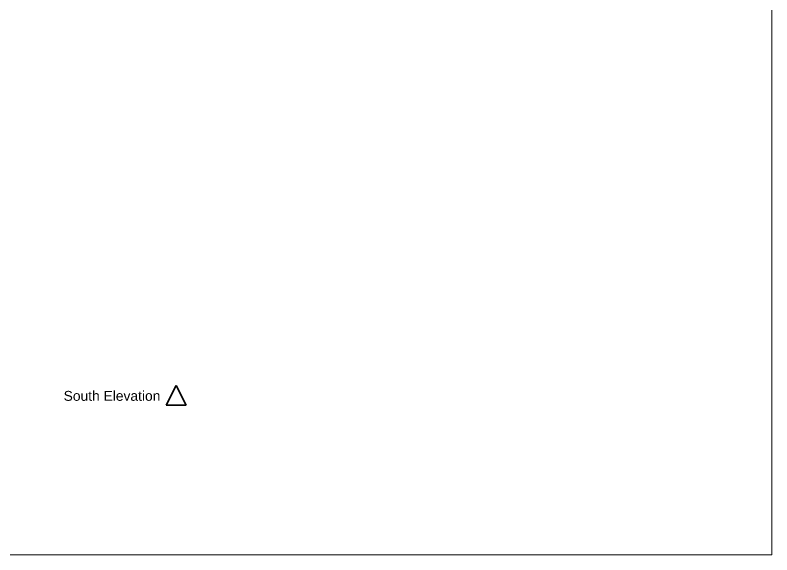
# Model space of a CAD drawing. Header units: metres. Extents: x -13.4 to 28.6, y -17 to 25.
# Drawn here: x 5.61 to 28.58, y -17.04 to -0.66 of the extents above; entities that cross this region are included whole.
import ezdxf

# ---------------------------------------------------------------- set-up
doc = ezdxf.new("R2010")
doc.units = ezdxf.units.M
doc.header["$MEASUREMENT"] = 0
doc.set_wipeout_variables(frame=1)
doc.linetypes.add('Wipeout_Contour', pattern=[1, 0, -1])
doc.layers.add('Marker - Elevation', color=7, linetype='Continuous')
doc.layers.add('Site & Landscape - Terrain', color=7, linetype='Continuous')
doc.layers.add('Marker - Elevation_Num_Penna__25', color=7, linetype='Continuous', lineweight=35, true_color=0x40a5ff)
doc.layers.add('Site & Landscape - Terrain_Num_Penna__93', color=7, linetype='Continuous', lineweight=13, true_color=0xa2a233)
doc.layers.add('Marker - Elevation_Num_Penna__6', color=5, linetype='Continuous', lineweight=35)
doc.styles.add('GENERATED_STYLE_1', font='Arial.ttf')

# ---------------------------------------------------------------- blocks, each defined once
blk = doc.blocks.new('Mesh_1', base_point=(-13.422, -17.039))
at = {"layer": 'Site & Landscape - Terrain_Num_Penna__93', "color": 55, "linetype": 'Continuous', "lineweight": 13, "true_color": 0xa2a233, "flags": 128}
blk.add_lwpolyline([(-13.422, -17.039), (28.578, -17.039), (28.578, 24.961), (-13.422, 24.961)], close=True, dxfattribs=at)
blk = doc.blocks.new('Alzato_2', base_point=(-4.5, -12.5))
at = {"layer": 'Marker - Elevation_Num_Penna__6', "color": 5, "lineweight": 35, "insert": (10.02, -12.368), "char_height": 0.3, "attachment_point": 9, "style": 'GENERATED_STYLE_1'}
blk.add_mtext('\\A1;{\\pqr;\\pt0;\\fArial|b0|i0|c0|p34; South Elevation}', dxfattribs=at)
at = {"color": 254, "linetype": 'Wipeout_Contour', "lineweight": 0, "ltscale": 48.940284}
blk.add_wipeout([(10.2, -12.5), (10.8, -12.5), (10.5, -11.9)], dxfattribs=at).dxf.layer = 'Marker - Elevation'
at = {"layer": 'Marker - Elevation_Num_Penna__25', "color": 161, "linetype": 'Continuous', "lineweight": 35, "true_color": 0x40a5ff}
for p, q in [((10.5, -11.9), (10.2, -12.5)), ((10.8, -12.5), (10.5, -11.9)), ((10.2, -12.5), (10.8, -12.5))]:
    blk.add_line(p, q, dxfattribs=at)

msp = doc.modelspace()

# ---------------------------------------------------------------- block references
at = {"layer": 'Site & Landscape - Terrain', "color": 55, "lineweight": 13, "true_color": 0xa2a233}
msp.add_blockref('Mesh_1', (-13.422, -17.039), dxfattribs=at)

# ---------------------------------------------------------------- next in the draw order: block references
at = {"layer": 'Marker - Elevation', "color": 151, "lineweight": 20, "true_color": 0x80c2ff}
msp.add_blockref('Alzato_2', (-4.5, -12.5), dxfattribs=at)

doc.saveas('drawing.dxf')
